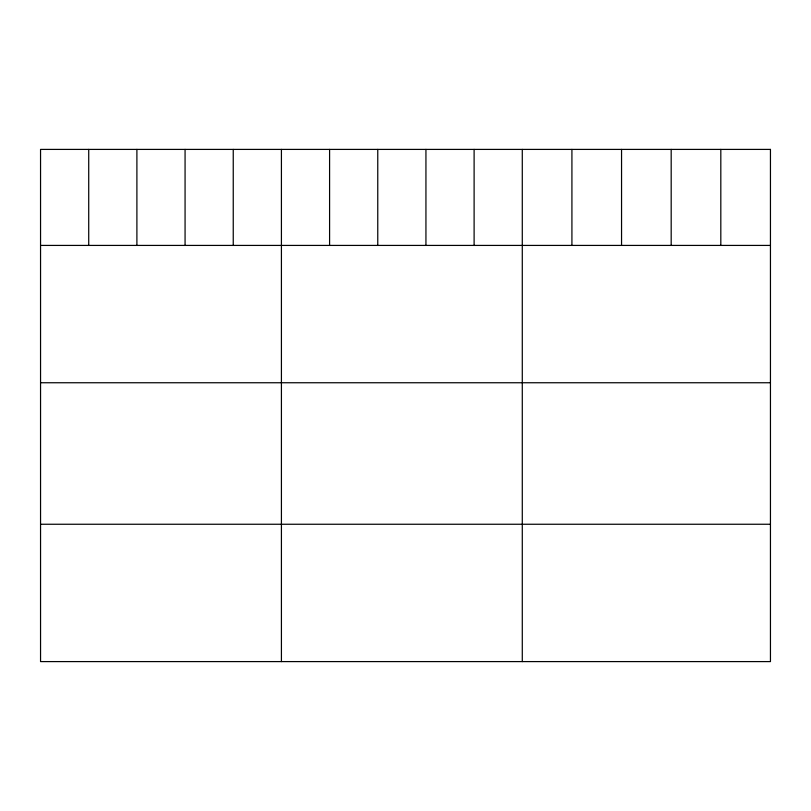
<?xml version="1.0" encoding="UTF-8"?>
<svg xmlns="http://www.w3.org/2000/svg" width="811" height="811" viewBox="0 0 811 811"><rect width="100%" height="100%" fill="white"/><g stroke="black" fill="none" stroke-linecap="round" stroke-linejoin="round"><path stroke-width="1.22" d="M40.55 245.419L770.45 245.419M40.55 382.751L770.45 382.751M40.55 524.251L770.45 524.251M720.817 149.406L720.817 245.419M671.184 149.406L671.184 245.419M621.55 149.406L621.55 245.419M571.917 149.406L571.917 245.419M522.284 149.406L522.284 661.594M474.111 149.406L474.111 245.419M425.937 149.406L425.937 245.419M377.764 149.406L377.764 245.419M329.59 149.406L329.59 245.419M281.417 149.406L281.417 661.594M233.244 149.406L233.244 245.419M185.07 149.406L185.07 245.419M136.897 149.406L136.897 245.419M88.723 149.406L88.723 245.419M770.45 149.406L40.55 149.406L40.55 661.594L770.45 661.594L770.45 149.406"/></g></svg>
